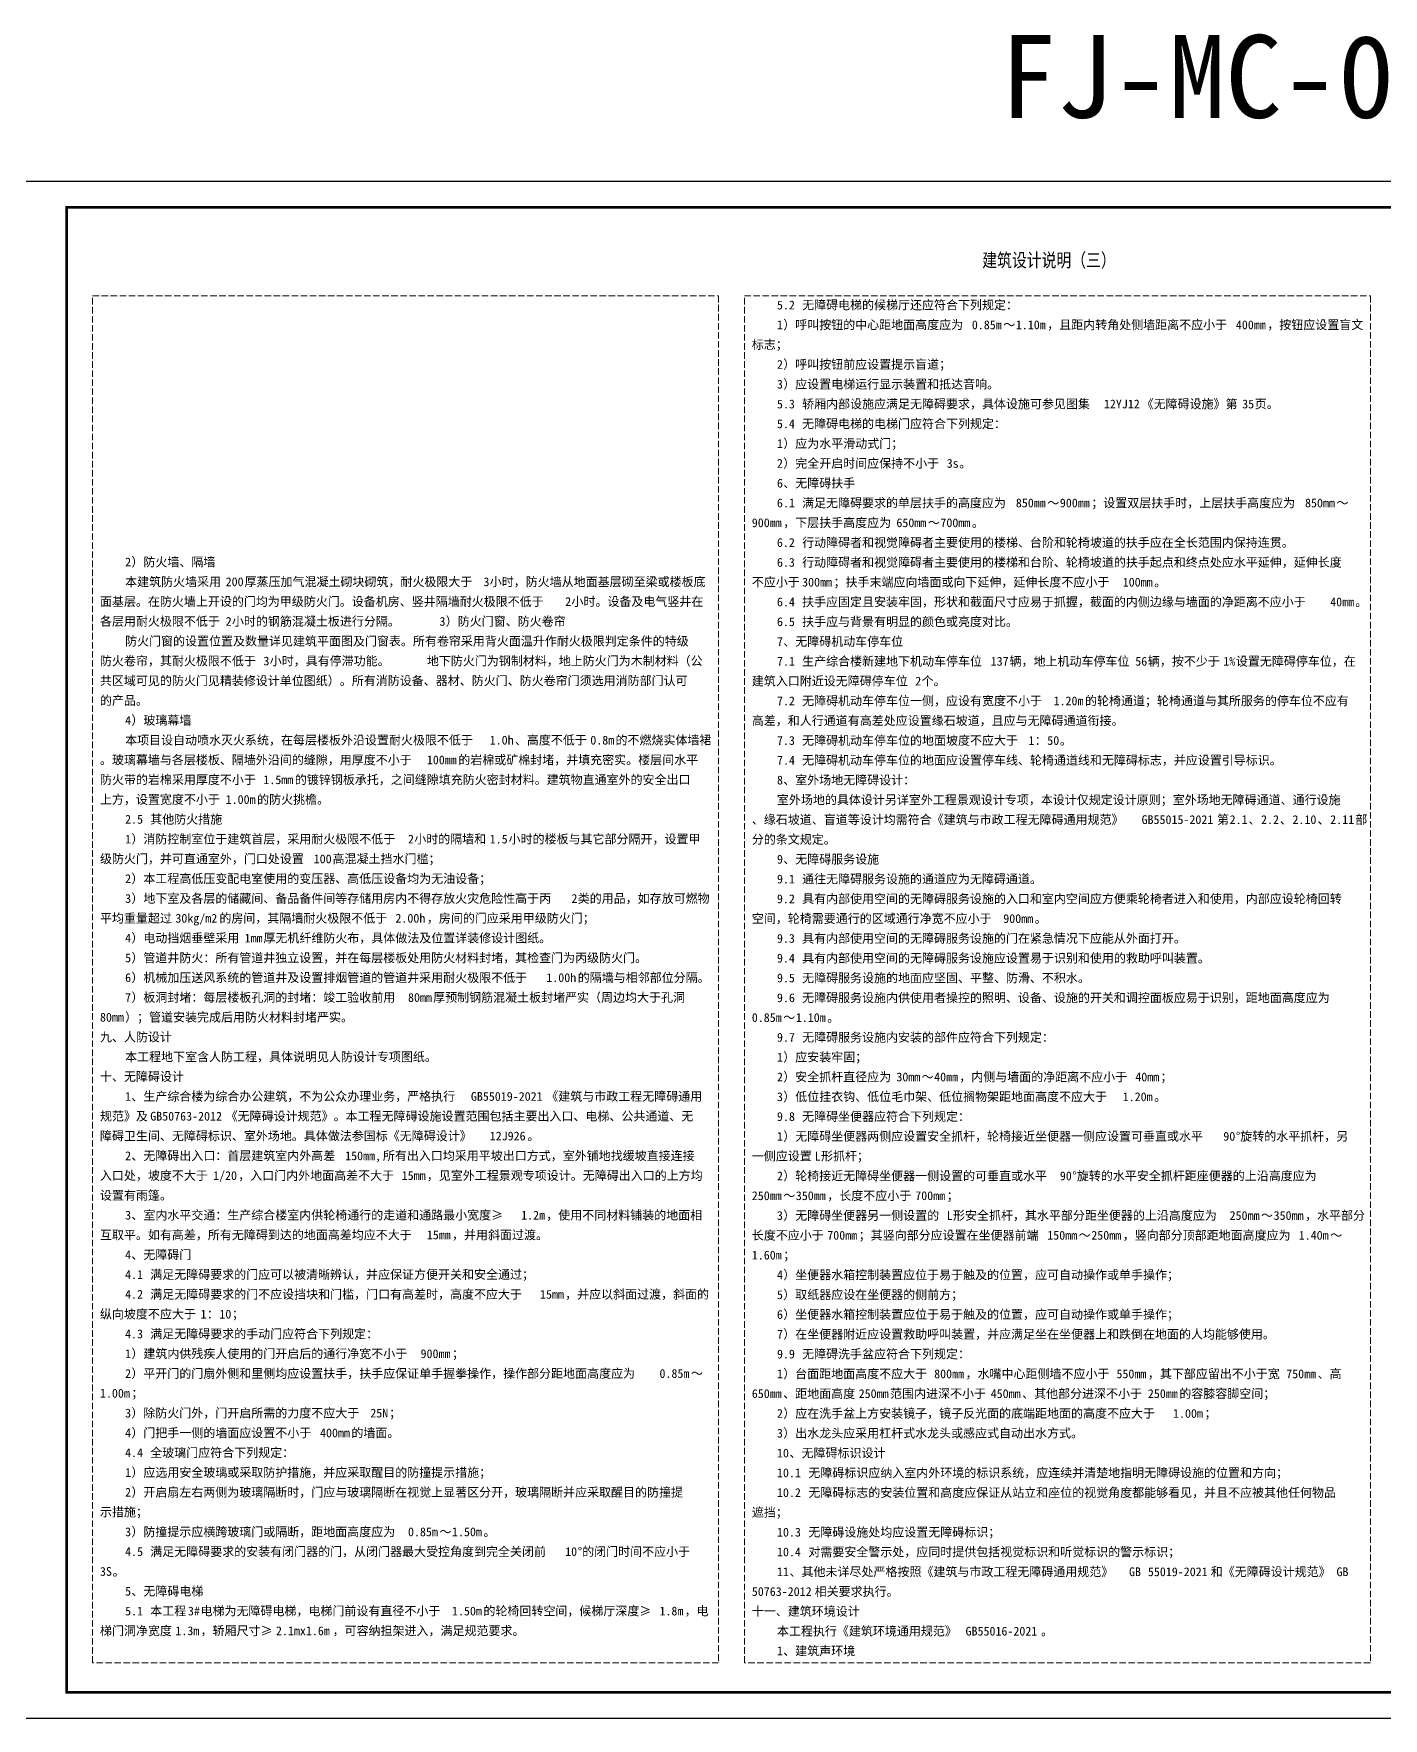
# Model space of a CAD drawing. Extents: x 1109697 to 1467097, y -139975 to 53891.
# Drawn here: x 1279122 to 1331297, y -74119 to -9008 of the extents above; entities that cross this region are included whole.
import ezdxf
from ezdxf.enums import TextEntityAlignment as Align

# ---------------------------------------------------------------- set-up
doc = ezdxf.new("R2010")
doc.units = 0
doc.header["$LTSCALE"] = 1000
doc.header["$MEASUREMENT"] = 0
doc.linetypes.add('DASH', pattern=[0.35, 0.25, -0.1])
doc.layers.add('PUB_TEXT', color=7, linetype='Continuous')
doc.layers.add('PUB_TITLE', color=4, linetype='Continuous')
doc.layers.add('不打印线', color=254, linetype='DASH', lineweight=0, plot=False)
doc.styles.add('-黑体', font='simhei.ttf', dxfattribs={"width": 0.8})
doc.styles.add('_TCH_SPACE', font='simhei.ttf')
doc.styles.add('ST', font='')
doc.styles.get('ST').set_extended_font_data('NSimSun')

msp = doc.modelspace()

# ---------------------------------------------------------------- linework, layer by layer
at = {"layer": 'PUB_TITLE'}
msp.add_lwpolyline([(1277897, -74119), (1361997, -74119), (1361997, -14719), (1277897, -14719)], close=True, dxfattribs=at)
at = {"layer": 'PUB_TITLE', "const_width": 100}
msp.add_lwpolyline([(1280397, -73119), (1360997, -73119), (1360997, -15719), (1280397, -15719)], close=True, dxfattribs=at)
at = {"layer": '不打印线'}
for points in [[(1281397, -19141), (1305597, -19141), (1305597, -71971), (1281397, -71971)], [(1306597, -19141), (1330797, -19141), (1330797, -71971), (1306597, -71971)]]:
    msp.add_lwpolyline(points, close=True, dxfattribs=at)

# ---------------------------------------------------------------- texts
at = {"linetype": 'Continuous', "style": '_TCH_SPACE'}
msp.add_text('FJ-MC-03', height=3200, dxfattribs=at).set_placement((1325191, -12260), align=Align.CENTER)
at = {"layer": 'PUB_TEXT', "style": '-黑体', "width": 0.8}
msp.add_text('建筑设计说明（三）', height=525.7, dxfattribs=at).set_placement((1315792, -18024))
at = {"layer": 'PUB_TEXT', "style": 'ST'}
for s, height, p in [('5.2', 339.9, (1307856, -19665)), ('无障碍电梯的候梯厅还应符合下列规定：', 339.87, (1308828, -19665)), ('1', 340, (1307856, -20430)), ('）呼叫按钮的中心距地面高度应为', 339.87, (1308099, -20430)), ('0.85m', 339.9, (1315390, -20430)), ('1.10m', 339.9, (1317091, -20430)), ('，且距内转角处侧墙距离不应小于', 339.87, (1318306, -20430)), ('400mm', 339.9, (1325597, -20430)), ('，按钮应设置盲文', 339.9, (1326813, -20430)), ('标志；', 339.9, (1306884, -21195)), ('～', 340, (1316605, -20430)), ('2', 340, (1307856, -21960)), ('）呼叫按钮前应设置提示盲道；', 339.87, (1308099, -21960)), ('3', 340, (1307856, -22725)), ('）应设置电梯运行显示装置和抵达音响。', 339.87, (1308099, -22725)), ('5.3', 339.9, (1307856, -23490)), ('轿厢内部设施应满足无障碍要求，具体设施可参见图集', 339.87, (1308828, -23490)), ('12YJ12', 339.9, (1320494, -23490)), ('《无障碍设施》第', 339.9, (1321952, -23490)), ('35', 339.9, (1325840, -23490)), ('页。', 339.9, (1326327, -23490)), ('5.4', 339.9, (1307856, -24255)), ('无障碍电梯的电梯门应符合下列规定：', 339.87, (1308828, -24255)), ('1', 340, (1307856, -25020)), ('）应为水平滑动式门；', 339.9, (1308099, -25020)), ('）完全开启时间应保持不小于', 339.87, (1308099, -25785)), ('2', 340, (1307856, -25785)), ('3s', 339.9, (1314418, -25785)), ('。', 340, (1314904, -25785)), ('6', 340, (1307856, -26550)), ('、无障碍扶手', 339.9, (1308099, -26550)), ('6.1', 339.9, (1307856, -27315)), ('满足无障碍要求的单层扶手的高度应为', 339.87, (1308828, -27315)), ('850mm', 339.9, (1317091, -27315)), ('～', 340, (1318306, -27315)), ('900mm', 339.9, (1318792, -27315)), ('；设置双层扶手时，上层扶手高度应为', 339.87, (1320008, -27315)), ('850mm', 339.9, (1328271, -27315)), ('～', 340, (1329486, -27315)), ('900mm', 339.9, (1306884, -28080)), ('，下层扶手高度应为', 339.9, (1308099, -28080)), ('650mm', 339.9, (1312473, -28080)), ('～', 340, (1313689, -28080)), ('700mm', 339.9, (1314175, -28080)), ('。', 340, (1315390, -28080)), ('6.2', 339.9, (1307856, -28845)), ('行动障碍者和视觉障碍者主要使用的楼梯、台阶和轮椅坡道的扶手应在全长范围内保持连贯。', 339.87, (1308828, -28845)), ('2', 340, (1282656, -29597)), ('）防火墙、隔墙', 339.9, (1282899, -29597)), ('6.3', 339.9, (1307856, -29610)), ('行动障碍者和视觉障碍者主要使用的楼梯和台阶、轮椅坡道的扶手起点和终点处应水平延伸，延伸长度', 339.87, (1308828, -29610)), ('本建筑防火墙采用', 339.9, (1282656, -30362)), ('200', 339.9, (1286544, -30362)), ('厚蒸压加气混凝土砌块砌筑，耐火极限大于', 339.87, (1287273, -30362)), ('3', 340, (1296509, -30362)), ('小时，防火墙从地面基层砌至梁或楼板底', 339.87, (1296752, -30362)), ('不应小于', 339.9, (1306884, -30375)), ('300mm', 339.9, (1308828, -30375)), ('；扶手末端应向墙面或向下延伸，延伸长度不应小于', 339.87, (1310043, -30375)), ('100mm', 339.9, (1321223, -30375)), ('。', 340, (1322438, -30375)), ('面基层。在防火墙上开设的门均为甲级防火门。设备机房、竖井隔墙耐火极限不低于', 339.87, (1281684, -31127)), ('2', 340, (1299668, -31127)), ('小时。设备及电气竖井在', 339.87, (1299911, -31127)), ('6.4', 339.9, (1307856, -31140)), ('扶手应固定且安装牢固，形状和截面尺寸应易于抓握，截面的内侧边缘与墙面的净距离不应小于', 339.87, (1308828, -31140)), ('40mm', 339.9, (1329243, -31140)), ('。', 340, (1330215, -31140)), ('各层用耐火极限不低于', 339.9, (1281684, -31892)), ('2', 340, (1286544, -31892)), ('小时的钢筋混凝土板进行分隔。', 339.87, (1286787, -31892)), ('3', 340, (1294808, -31892)), ('）防火门窗、防火卷帘', 339.9, (1295051, -31892)), ('6.5', 339.9, (1307856, -31905)), ('扶手应与背景有明显的颜色或亮度对比。', 339.87, (1308828, -31905)), ('防火门窗的设置位置及数量详见建筑平面图及门窗表。所有卷帘采用背火面温升作耐火极限判定条件的特级', 339.87, (1282656, -32657)), ('7', 340, (1307856, -32670)), ('、无障碍机动车停车位', 339.9, (1308099, -32670)), ('防火卷帘，其耐火极限不低于', 339.87, (1281684, -33422)), ('3', 340, (1288002, -33422)), ('小时，具有停滞功能。', 339.9, (1288246, -33422)), ('地下防火门为钢制材料，地上防火门为木制材料（公', 339.87, (1294321, -33422)), ('7.1', 339.9, (1307856, -33435)), ('生产综合楼新建地下机动车停车位', 339.87, (1308828, -33435)), ('137', 339.9, (1316119, -33435)), ('辆，地上机动车停车位', 339.9, (1316848, -33435)), ('56', 339.9, (1321709, -33435)), ('辆，按不少于', 339.9, (1322195, -33435)), ('1%', 339.9, (1325111, -33435)), ('设置无障碍停车位，在', 339.9, (1325597, -33435)), ('共区域可见的防火门见精装修设计单位图纸）。所有消防设备、器材、防火门、防火卷帘门须选用消防部门认可', 339.87, (1281684, -34187)), ('建筑入口附近设无障碍停车位', 339.87, (1306884, -34200)), ('个。', 339.9, (1313446, -34200)), ('2', 340, (1313202, -34200)), ('的产品。', 339.9, (1281684, -34952)), ('7.2', 339.9, (1307856, -34965)), ('无障碍机动车停车位一侧，应设有宽度不小于', 339.87, (1308828, -34965)), ('1.20m', 339.9, (1318549, -34965)), ('的轮椅通道；轮椅通道与其所服务的停车位不应有', 339.87, (1319765, -34965)), ('4', 340, (1282656, -35717)), ('）玻璃幕墙', 339.9, (1282899, -35717)), ('高差，和人行通道有高差处应设置缘石坡道，且应与无障碍通道衔接。', 339.87, (1306884, -35730)), ('本项目设自动喷水灭火系统，在每层楼板外沿设置耐火极限不低于', 339.87, (1282656, -36482)), ('1.0h', 339.9, (1296752, -36482)), ('、高度不低于', 339.9, (1297724, -36482)), ('0.8m', 339.9, (1300640, -36482)), ('的不燃烧实体墙裙', 339.9, (1301613, -36482)), ('7.3', 339.9, (1307856, -36495)), ('无障碍机动车停车位的地面坡度不应大于', 339.87, (1308828, -36495)), ('1', 340, (1317577, -36495)), ('：', 340, (1317820, -36495)), ('50', 339.9, (1318306, -36495)), ('。', 340, (1318792, -36495)), ('。玻璃幕墙与各层楼板、隔墙外沿间的缝隙，用厚度不小于', 339.87, (1281684, -37247)), ('100mm', 339.9, (1294321, -37247)), ('的岩棉或矿棉封堵，并填充密实。楼层间水平', 339.87, (1295537, -37247)), ('7.4', 339.9, (1307856, -37260)), ('无障碍机动车停车位的地面应设置停车线、轮椅通道线和无障碍标志，并应设置引导标识。', 339.87, (1308828, -37260)), ('防火带的岩棉采用厚度不小于', 339.87, (1281684, -38012)), ('1.5mm', 339.9, (1288002, -38012)), ('的镀锌钢板承托，之间缝隙填充防火密封材料。建筑物直通室外的安全出口', 339.87, (1289218, -38012)), ('8', 340, (1307856, -38025)), ('、室外场地无障碍设计：', 339.87, (1308099, -38025)), ('上方，设置宽度不小于', 339.9, (1281684, -38777)), ('的防火挑檐。', 339.9, (1287759, -38777)), ('室外场地的具体设计另详室外工程景观设计专项，本设计仅规定设计原则；室外场地无障碍通道、通行设施', 339.87, (1307856, -38790)), ('1.00m', 339.9, (1286544, -38777)), ('2.5', 339.9, (1282656, -39542)), ('其他防火措施', 339.9, (1283628, -39542)), ('、缘石坡道、盲道等设计均需符合《建筑与市政工程无障碍通用规范》', 339.87, (1306884, -39555)), ('GB55015-2021', 339.87, (1321952, -39555)), ('第', 340, (1324868, -39555)), ('2.1', 339.9, (1325354, -39555)), ('、', 340, (1326084, -39555)), ('2.2', 339.9, (1326570, -39555)), ('、', 340, (1327299, -39555)), ('2.10', 339.9, (1327785, -39555)), ('、', 340, (1328757, -39555)), ('2.11', 339.9, (1329243, -39555)), ('部', 340, (1330215, -39555)), ('1', 340, (1282656, -40307)), ('）消防控制室位于建筑首层，采用耐火极限不低于', 339.87, (1282899, -40307)), ('2', 340, (1293592, -40307)), ('小时的隔墙和', 339.9, (1293835, -40307)), ('1.5', 339.9, (1296752, -40307)), ('小时的楼板与其它部分隔开，设置甲', 339.87, (1297481, -40307)), ('分的条文规定。', 339.9, (1306884, -40320)), ('级防火门，并可直通室外，门口处设置', 339.87, (1281684, -41072)), ('100', 339.9, (1289947, -41072)), ('高混凝土挡水门槛；', 339.9, (1290676, -41072)), ('9', 340, (1307856, -41085)), ('、无障碍服务设施', 339.9, (1308099, -41085)), ('2', 340, (1282656, -41837)), ('）本工程高低压变配电室使用的变压器、高低压设备均为无油设备；', 339.87, (1282899, -41837)), ('9.1', 339.9, (1307856, -41850)), ('通往无障碍服务设施的通道应为无障碍通道。', 339.87, (1308828, -41850)), ('3', 340, (1282656, -42602)), ('）地下室及各层的储藏间、备品备件间等存储用房内不得存放火灾危险性高于丙', 339.87, (1282899, -42602)), ('2', 340, (1299911, -42602)), ('类的用品，如存放可燃物', 339.87, (1300154, -42602)), ('9.2', 339.9, (1307856, -42615)), ('具有内部使用空间的无障碍服务设施的入口和室内空间应方便乘轮椅者进入和使用，内部应设轮椅回转', 339.87, (1308828, -42615)), ('平均重量超过', 339.9, (1281684, -43367)), ('30kg/m2', 339.9, (1284600, -43367)), ('的房间，其隔墙耐火极限不低于', 339.87, (1286301, -43367)), ('2.00h', 339.9, (1293106, -43367)), ('，房间的门应采用甲级防火门；', 339.87, (1294321, -43367)), ('空间，轮椅需要通行的区域通行净宽不应小于', 339.87, (1306884, -43380)), ('900mm', 339.9, (1316605, -43380)), ('。', 340, (1317820, -43380)), ('4', 340, (1282656, -44132)), ('）电动挡烟垂壁采用', 339.9, (1282899, -44132)), ('1mm', 339.9, (1287273, -44132)), ('厚无机纤维防火布，具体做法及位置详装修设计图纸。', 339.87, (1288002, -44132)), ('9.3', 339.9, (1307856, -44145)), ('具有内部使用空间的无障碍服务设施的门在紧急情况下应能从外面打开。', 339.87, (1308828, -44145)), ('5', 340, (1282656, -44897)), ('）管道井防火：所有管道井独立设置，并在每层楼板处用防火材料封堵，其检查门为丙级防火门。', 339.87, (1282899, -44897)), ('9.4', 339.9, (1307856, -44910)), ('具有内部使用空间的无障碍服务设施应设置易于识别和使用的救助呼叫装置。', 339.87, (1308828, -44910)), ('6', 340, (1282656, -45662)), ('）机械加压送风系统的管道井及设置排烟管道的管道井采用耐火极限不低于', 339.87, (1282899, -45662)), ('1.00h', 339.9, (1298939, -45662)), ('的隔墙与相邻部位分隔。', 339.87, (1300154, -45662)), ('9.5', 339.9, (1307856, -45675)), ('无障碍服务设施的地面应坚固、平整、防滑、不积水。', 339.87, (1308828, -45675)), ('7', 340, (1282656, -46427)), ('）板洞封堵：每层楼板孔洞的封堵：竣工验收前用', 339.87, (1282899, -46427)), ('80mm', 339.9, (1293592, -46427)), ('厚预制钢筋混凝土板封堵严实（周边均大于孔洞', 339.87, (1294565, -46427)), ('9.6', 339.9, (1307856, -46440)), ('无障碍服务设施内供使用者操控的照明、设备、设施的开关和调控面板应易于识别，距地面高度应为', 339.87, (1308828, -46440)), ('80mm', 339.9, (1281684, -47192)), ('）；管道安装完成后用防火材料封堵严实。', 339.87, (1282656, -47192)), ('0.85m', 339.9, (1306884, -47205)), ('1.10m', 339.9, (1308585, -47205)), ('～', 340, (1308099, -47205)), ('。', 340, (1309800, -47205)), ('九、人防设计', 339.9, (1281684, -47957)), ('9.7', 339.9, (1307856, -47970)), ('无障碍服务设施内安装的部件应符合下列规定：', 339.87, (1308828, -47970)), ('本工程地下室含人防工程，具体说明见人防设计专项图纸。', 339.87, (1282656, -48722)), ('1', 340, (1307856, -48735)), ('）应安装牢固；', 339.9, (1308099, -48735)), ('十、无障碍设计', 339.9, (1281684, -49487)), ('2', 340, (1307856, -49500)), ('）安全抓杆直径应为', 339.9, (1308099, -49500)), ('30mm', 339.9, (1312473, -49500)), ('～', 340, (1313446, -49500)), ('40mm', 339.9, (1313932, -49500)), ('，内侧与墙面的净距离不应小于', 339.87, (1314904, -49500)), ('40mm', 339.9, (1321709, -49500)), ('；', 340, (1322681, -49500)), ('1', 340, (1282656, -50252)), ('、生产综合楼为综合办公建筑，不为公众办理业务，严格执行', 339.87, (1282899, -50252)), ('GB55019-2021', 339.87, (1296023, -50252)), ('《建筑与市政工程无障碍通用', 339.87, (1298939, -50252)), ('3', 340, (1307856, -50265)), ('）低位挂衣钩、低位毛巾架、低位搁物架距地面高度不应大于', 339.87, (1308099, -50265)), ('1.20m', 339.9, (1321223, -50265)), ('规范》及', 339.9, (1281684, -51017)), ('GB50763-2012', 339.87, (1283628, -51017)), ('《无障碍设计规范》。本工程无障碍设施设置范围包括主要出入口、电梯、公共通道、无', 339.87, (1286544, -51017)), ('9.8', 339.9, (1307856, -51030)), ('无障碍坐便器应符合下列规定：', 339.87, (1308828, -51030)), ('。', 340, (1322438, -50265)), ('障碍卫生间、无障碍标识、室外场地。具体做法参国标《无障碍设计》', 339.87, (1281684, -51782)), ('）无障碍坐便器两侧应设置安全抓杆，轮椅接近坐便器一侧应设置可垂直或水平', 339.87, (1308099, -51795)), ('°旋转的水平抓杆，另', 339.9, (1325597, -51795)), ('12J926', 339.9, (1296752, -51782)), ('。', 340, (1298210, -51782)), ('1', 340, (1307856, -51795)), ('90', 339.9, (1325111, -51795)), ('2', 340, (1282656, -52547)), ('、无障碍出入口：首层建筑室内外高差', 339.87, (1282899, -52547)), ('150mm,', 339.9, (1291162, -52547)), ('所有出入口均采用平坡出口方式，室外铺地找缓坡直接连接', 339.87, (1292620, -52547)), ('一侧应设置', 339.9, (1306884, -52560)), ('L', 340, (1309314, -52560)), ('形抓杆；', 339.9, (1309557, -52560)), ('入口处，坡度不大于', 339.9, (1281684, -53312)), ('1/20', 339.9, (1286058, -53312)), ('，入口门内外地面高差不大于', 339.87, (1287030, -53312)), ('15mm', 339.9, (1293349, -53312)), ('，见室外工程景观专项设计。无障碍出入口的上方均', 339.87, (1294321, -53312)), ('2', 340, (1307856, -53325)), ('）轮椅接近无障碍坐便器一侧设置的可垂直或水平', 339.87, (1308099, -53325)), ('90', 339.9, (1318792, -53325)), ('°旋转的水平安全抓杆距座便器的上沿高度应为', 339.87, (1319278, -53325)), ('设置有雨篷。', 339.9, (1281684, -54077)), ('250mm', 339.9, (1306884, -54090)), ('～', 340, (1308099, -54090)), ('350mm', 339.9, (1308585, -54090)), ('，长度不应小于', 339.9, (1309800, -54090)), ('700mm', 339.9, (1313202, -54090)), ('；', 340, (1314418, -54090)), ('3', 340, (1282656, -54842)), ('、室内水平交通：生产综合楼室内供轮椅通行的走道和通路最小宽度≥', 339.87, (1282899, -54842)), ('1.2m', 339.9, (1297967, -54842)), ('，使用不同材料铺装的地面相', 339.87, (1298939, -54842)), ('3', 340, (1307856, -54855)), ('）无障碍坐便器另一侧设置的', 339.87, (1308099, -54855)), ('L', 340, (1314418, -54855)), ('形安全抓杆，其水平部分距坐便器的上沿高度应为', 339.87, (1314661, -54855)), ('250mm', 339.9, (1325354, -54855)), ('～', 340, (1326570, -54855)), ('350mm', 339.9, (1327056, -54855)), ('，水平部分', 339.9, (1328271, -54855)), ('互取平。如有高差，所有无障碍到达的地面高差均应不大于', 339.87, (1281684, -55607)), ('15mm', 339.9, (1294321, -55607)), ('，并用斜面过渡。', 339.9, (1295294, -55607)), ('长度不应小于', 339.9, (1306884, -55620)), ('700mm', 339.9, (1309800, -55620)), ('；其竖向部分应设置在坐便器前端', 339.87, (1311015, -55620)), ('150mm', 339.9, (1318306, -55620)), ('250mm', 339.9, (1320008, -55620)), ('，竖向部分顶部距地面高度应为', 339.87, (1321223, -55620)), ('1.40m', 339.9, (1328028, -55620)), ('、无障碍门', 339.9, (1282899, -56372)), ('～', 340, (1319521, -55620)), ('～', 340, (1329243, -55620)), ('4', 340, (1282656, -56372)), ('1.60m', 339.9, (1306884, -56385)), ('；', 340, (1308099, -56385)), ('4.1', 339.9, (1282656, -57137)), ('满足无障碍要求的门应可以被清晰辨认，并应保证方便开关和安全通过；', 339.87, (1283628, -57137)), ('4', 340, (1307856, -57150)), ('）坐便器水箱控制装置应位于易于触及的位置，应可自动操作或单手操作；', 339.87, (1308099, -57150)), ('4.2', 339.9, (1282656, -57902)), ('满足无障碍要求的门不应设挡块和门槛，门口有高差时，高度不应大于', 339.87, (1283628, -57902)), ('15mm', 339.9, (1298696, -57902)), ('，并应以斜面过渡，斜面的', 339.87, (1299668, -57902)), ('5', 340, (1307856, -57915)), ('）取纸器应设在坐便器的侧前方；', 339.87, (1308099, -57915)), ('纵向坡度不应大于', 339.9, (1281684, -58667)), ('1', 340, (1285572, -58667)), ('：', 340, (1285815, -58667)), ('10', 339.9, (1286301, -58667)), ('；', 340, (1286787, -58667)), ('6', 340, (1307856, -58680)), ('）坐便器水箱控制装置应位于易于触及的位置，应可自动操作或单手操作；', 339.87, (1308099, -58680)), ('4.3', 339.9, (1282656, -59432)), ('满足无障碍要求的手动门应符合下列规定：', 339.87, (1283628, -59432)), ('7', 340, (1307856, -59445)), ('）在坐便器附近应设置救助呼叫装置，并应满足坐在坐便器上和跌倒在地面的人均能够使用。', 339.87, (1308099, -59445)), ('1', 340, (1282656, -60197)), ('）建筑内供残疾人使用的门开启后的通行净宽不小于', 339.87, (1282899, -60197)), ('900mm', 339.9, (1294078, -60197)), ('9.9', 339.9, (1307856, -60210)), ('无障碍洗手盆应符合下列规定：', 339.87, (1308828, -60210)), ('；', 340, (1295294, -60197)), ('2', 340, (1282656, -60962)), ('）平开门的门扇外侧和里侧均应设置扶手，扶手应保证单手握拳操作，操作部分距地面高度应为', 339.87, (1282899, -60962)), ('0.85m', 339.9, (1303314, -60962)), ('～', 340, (1304529, -60962)), ('1', 340, (1307856, -60975)), ('）台面距地面高度不应大于', 339.87, (1308099, -60975)), ('800mm', 339.9, (1313932, -60975)), ('，水嘴中心距侧墙不应小于', 339.87, (1315147, -60975)), ('550mm', 339.9, (1320980, -60975)), ('，其下部应留出不小于宽', 339.87, (1322195, -60975)), ('750mm', 339.9, (1327542, -60975)), ('、高', 339.9, (1328757, -60975)), ('1.00m', 339.9, (1281684, -61727)), ('；', 340, (1282899, -61727)), ('650mm', 339.9, (1306884, -61740)), ('、距地面高度', 339.9, (1308099, -61740)), ('250mm', 339.9, (1311015, -61740)), ('范围内进深不小于', 339.9, (1312230, -61740)), ('450mm', 339.9, (1316119, -61740)), ('、其他部分进深不小于', 339.9, (1317334, -61740)), ('250mm', 339.9, (1322195, -61740)), ('的容膝容脚空间；', 339.9, (1323410, -61740)), ('3', 340, (1282656, -62492)), ('）除防火门外，门开启所需的力度不应大于', 339.87, (1282899, -62492)), ('25N', 339.9, (1292134, -62492)), ('；', 340, (1292863, -62492)), ('2', 340, (1307856, -62505)), ('）应在洗手盆上方安装镜子，镜子反光面的底端距地面的高度不应大于', 339.87, (1308099, -62505)), ('1.00m', 339.9, (1323167, -62505)), ('；', 340, (1324382, -62505)), ('4', 340, (1282656, -63257)), ('）门把手一侧的墙面应设置不小于', 339.87, (1282899, -63257)), ('400mm', 339.9, (1290190, -63257)), ('的墙面。', 339.9, (1291405, -63257)), ('3', 340, (1307856, -63270)), ('）出水龙头应采用杠杆式水龙头或感应式自动出水方式。', 339.87, (1308099, -63270)), ('4.4', 339.9, (1282656, -64022)), ('全玻璃门应符合下列规定：', 339.87, (1283628, -64022)), ('10', 339.9, (1307856, -64035)), ('、无障碍标识设计', 339.9, (1308342, -64035)), ('1', 340, (1282656, -64787)), ('）应选用安全玻璃或采取防护措施，并应采取醒目的防撞提示措施；', 339.87, (1282899, -64787)), ('无障碍标识应纳入室内外环境的标识系统，应连续并清楚地指明无障碍设施的位置和方向；', 339.87, (1309071, -64800)), ('10.1', 339.9, (1307856, -64800)), ('2', 340, (1282656, -65552)), ('）开启扇左右两侧为玻璃隔断时，门应与玻璃隔断在视觉上显著区分开，玻璃隔断并应采取醒目的防撞提', 339.87, (1282899, -65552)), ('10.2', 339.9, (1307856, -65565)), ('无障碍标志的安装位置和高度应保证从站立和座位的视觉角度都能够看见，并且不应被其他任何物品', 339.87, (1309071, -65565)), ('示措施；', 339.9, (1281684, -66317)), ('遮挡；', 339.9, (1306884, -66330)), ('3', 340, (1282656, -67082)), ('）防撞提示应横跨玻璃门或隔断，距地面高度应为', 339.87, (1282899, -67082)), ('0.85m', 339.9, (1293592, -67082)), ('～', 340, (1294808, -67082)), ('1.50m', 339.9, (1295294, -67082)), ('。', 340, (1296509, -67082)), ('10.3', 339.9, (1307856, -67095)), ('无障碍设施处均应设置无障碍标识；', 339.87, (1309071, -67095)), ('4.5', 339.9, (1282656, -67847)), ('满足无障碍要求的安装有闭门器的门，从闭门器最大受控角度到完全关闭前', 339.87, (1283628, -67847)), ('10', 339.9, (1299668, -67847)), ('°的闭门时间不应小于', 339.9, (1300154, -67847)), ('10.4', 339.9, (1307856, -67860)), ('对需要安全警示处，应同时提供包括视觉标识和听觉标识的警示标识；', 339.87, (1309071, -67860)), ('3S', 339.9, (1281684, -68612)), ('11', 339.9, (1307856, -68625)), ('、其他未详尽处严格按照《建筑与市政工程无障碍通用规范》', 339.87, (1308342, -68625)), ('GB', 339.9, (1321466, -68625)), ('55019-2021', 339.9, (1322195, -68625)), ('和《无障碍设计规范》', 339.9, (1324625, -68625)), ('GB', 339.9, (1329486, -68625)), ('。', 340, (1282170, -68612)), ('、无障碍电梯', 339.9, (1282899, -69377)), ('相关要求执行。', 339.9, (1309314, -69390)), ('5', 340, (1282656, -69377)), ('50763-2012', 339.9, (1306884, -69390)), ('5.1', 339.9, (1282656, -70142)), ('本工程', 339.9, (1283628, -70142)), ('3#', 339.9, (1285086, -70142)), ('电梯为无障碍电梯，电梯门前设有直径不小于', 339.87, (1285572, -70142)), ('1.50m', 339.9, (1295294, -70142)), ('的轮椅回转空间，候梯厅深度≥', 339.87, (1296509, -70142)), ('1.8m', 339.9, (1303314, -70142)), ('，电', 339.9, (1304286, -70142)), ('十一、建筑环境设计', 339.9, (1306884, -70155)), ('梯门洞净宽度', 339.9, (1281684, -70907)), ('1.3m', 339.9, (1284600, -70907)), ('，轿厢尺寸≥', 339.9, (1285572, -70907)), ('2.1mx1.6m', 339.9, (1288489, -70907)), ('，可容纳担架进入，满足规范要求。', 339.87, (1290676, -70907)), ('本工程执行《建筑环境通用规范》', 339.87, (1307856, -70920)), ('GB55016-2021', 339.87, (1315147, -70920)), ('。', 340, (1318063, -70920)), ('1', 340, (1307856, -71685)), ('、建筑声环境', 339.9, (1308099, -71685))]:
    msp.add_text(s, height=height, dxfattribs=at).set_placement(p)

doc.saveas('drawing.dxf')
